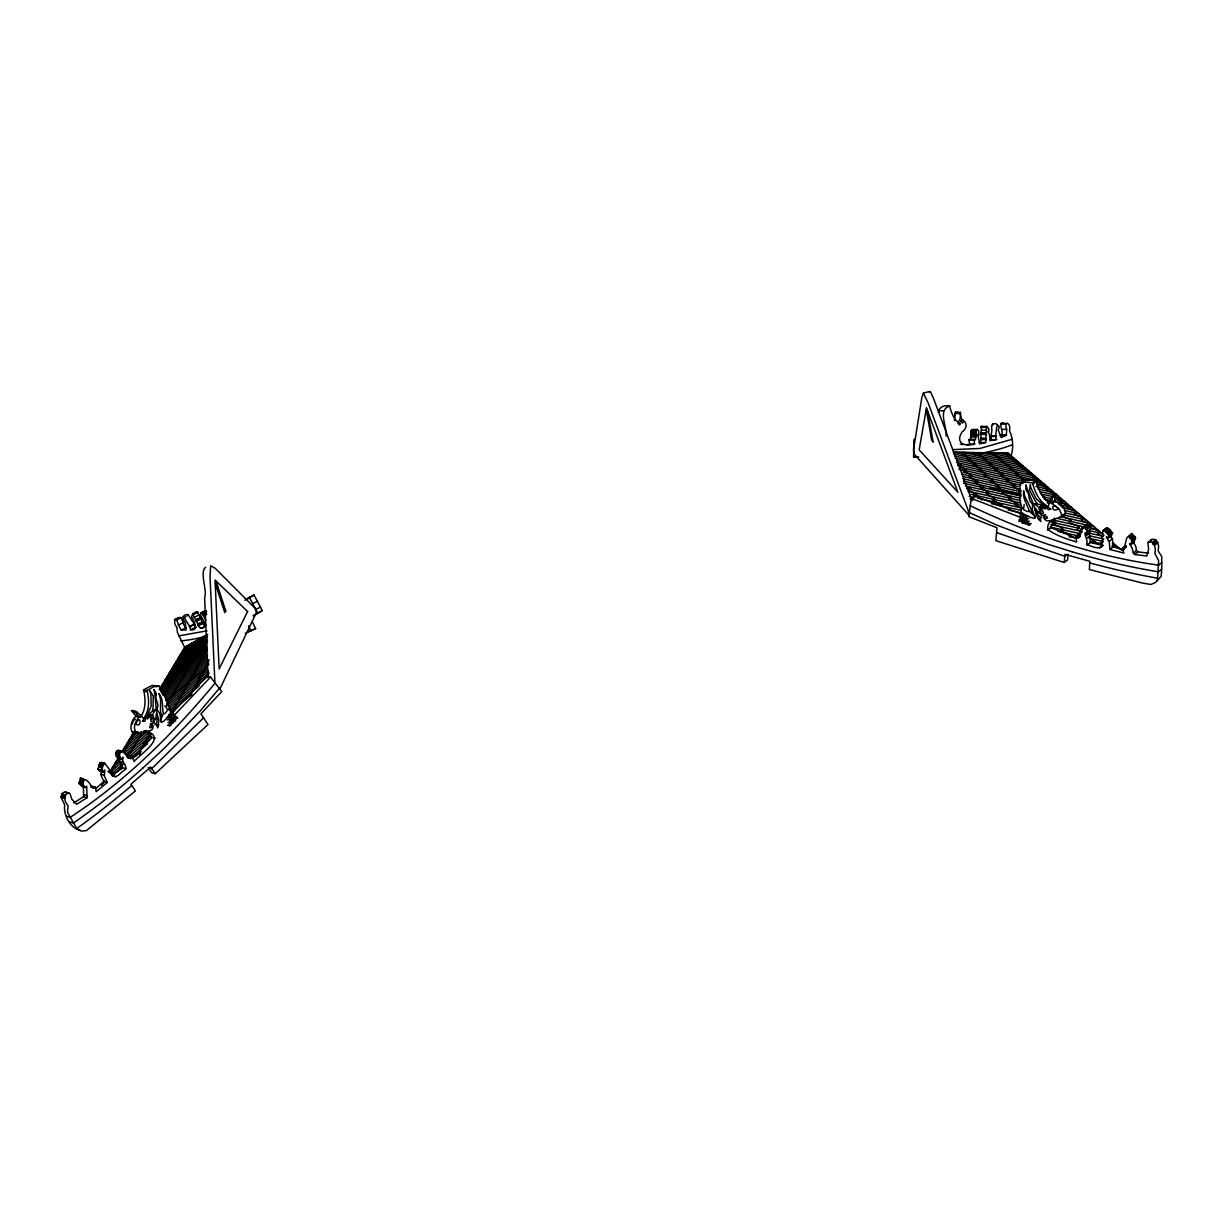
<?xml version="1.0" encoding="UTF-8"?>
<svg xmlns="http://www.w3.org/2000/svg" width="1223" height="1223" viewBox="0 0 1223 1223"><rect width="100%" height="100%" fill="white"/><g stroke="black" fill="none" stroke-linecap="round" stroke-linejoin="round"><path stroke-width="1.5" d="M917.097 456.943L913.581 456.806L913.795 439.974L915.171 438.919M160.58 721.142L160.58 720.928A44.578 39.151 -66.5 0 0 160.519 718.436L160.137 714.981A6.895 6.008 -69.1 0 0 159.204 712.596L157.706 710.456A4.602 4.005 -70.1 0 1 157.171 708.255M185.544 649.123L177.427 632.52L176.938 628.087A2.568 1.223 62.7 0 0 176.555 626.879C172.382 622.217 176.036 615.368 178.161 623.898A16.449 7.827 62.9 0 1 178.344 624.984L181.264 630.135L186.141 629.983L185.254 622.782L182.762 618.945L186.018 616.53M1102.978 545.458C1099.141 550.488 1090.962 546.069 1086.697 544.342C1088.47 540.428 1083.991 535.124 1085.244 532.724C1088.852 541.636 1094.554 519.271 1085.932 529.177C1082.386 523.887 1079.313 531.959 1080.398 534.757L1078.915 537.585L1076.24 536.087L1076.026 537.57A31.722 26.432 43.2 0 0 1076.5 540.902L1076.76 542.049C1066.823 539.068 1055.128 535.215 1047.683 529.314C1046.888 519.102 1056.458 519.454 1062.252 515.984C1070.125 512.131 1060.433 502.898 1055.174 501.231L1054.73 498.908L1056.244 494.107L1053.783 496.767L1041.232 494.092M179.338 618.41C181.646 613.747 183.557 628.377 186.355 627.903M954.414 420.62L955.484 412.212C963.479 410.301 957.976 418.862 964.718 421.614C967.943 425.604 965.146 429.854 961.798 432.239C954.383 444.591 967.699 447.006 974.578 443.49A24.445 13.453 -88.5 0 1 974.135 440.769L974.135 439.409L975.465 439.883L976.046 430.97L977.284 429.426L978.782 431.276L978.752 435.51L977.697 434.44L979.684 443.903L985.57 442.558L986.151 438.69L980.724 438.338L981.519 426.399L986.518 426.384L988.826 428.86L988.795 431.734L987.771 431.49L989.315 434.134L990.156 440.662L996.516 439.5L995.553 436.473L996.623 428.233A5.075 2.767 -88.6 0 1 996.684 427.224C999.604 422.378 990.768 422.409 991.685 427.224A5.06 2.767 -88.6 0 0 991.639 428.249C993.015 433.187 986.9 441.839 996.516 439.5M976 435.22L970.756 434.838L971.077 430.817L972.866 429.915M1021.801 514.119L975.19 496.125L971.138 499.519L968.784 516.656L996.974 527.755L995.889 540.673L1064.209 562.488L1065.004 554.355L1089.754 561.281L1089.387 569.566L1142.144 582.974L1150.782 584.487L1155.429 582.591L1157.508 580.13L1158.624 560.562L1155.276 554.187A3.577 2.996 39.3 0 1 1154.955 552.506C1156.469 547.935 1153.427 539.633 1147.862 542.523L1148.626 549.417L1146.761 555.991L1134.654 554.523L1133.262 552.842L1132.162 547.919L1129.502 543.792L1130.985 544.51L1134.256 541.85L1135.204 537.356L1131.932 540L1130.985 544.51M1044.763 517.008C1044.442 519.209 1048.891 518.888 1046.873 516.58C1040.437 513.645 1044.763 523.154 1049.884 520.417M1161.728 568.42L1161.712 556.526L1158.517 551.481A3.562 2.996 39.1 0 1 1158.196 549.815C1159.71 545.244 1156.668 536.958 1151.118 539.863L1150.69 541.315M137.664 732.057C127.314 735.313 130.754 720.225 135.631 716.449L135.661 715.455C124.96 705.014 141.042 713.269 143.06 718.283L143.748 718.237C149.879 710.196 149.023 699.709 147.173 690.536L153.624 686.715L159.128 686.21C166.756 694.542 166.083 707.444 174.736 714.828L210.539 677.083L221.776 691.591L200.924 713.804L208.002 724.536L155.245 773.7L151.698 772.737L148.579 768.09M131.824 756.12L130.937 758.612L127.421 757.679L128.323 755.202L132.726 757.327A31.018 26.921 -63 0 1 133.857 760.416L134.148 761.532C140.828 753.246 166.985 737.79 146.791 731.278C133.124 738.585 131.258 725.499 139.162 717.259L135.218 711.862L131.32 710.762M206.045 625.335L204.7 625.595L202.804 623.455L197.667 612.173L192.47 614.145L197.576 612.188M946.067 436.091C947.351 426.827 937.246 410.011 949.69 406.005C951.051 414.123 960.498 432.988 960.529 412.166M83.454 785.747L83.577 796.677L73.716 802.961M1062.252 515.984L1059.149 508.936L1051.26 502.791L1052.82 496.569L1050.358 499.229L1048.249 506.628C1039.107 501.889 1035.071 491.998 1032.35 482.81L1025.027 482.152L1020.043 484.125L1019.768 499.932L1021.755 507.759L1019.951 517.176L971.674 498.495M204.807 625.641C201.031 632.062 193.158 622.721 202.835 622.324M1026.005 484.965L1025.898 489.169A3.226 2.691 49.7 0 0 1026.372 490.668C1030.53 494.153 1027.488 500.314 1031.998 503.417A4.709 3.898 49.1 0 1 1032.579 505.68L1032.288 508.294A7.048 5.855 48.3 0 0 1032.594 510.893L1033.863 514.21A45.572 38.31 46.5 0 0 1034.979 516.519L1035.071 516.717M121.031 752.084C111.645 747.299 118.585 759.819 120.175 752.206C121.536 752.114 126.795 748.935 123.752 752.772M985.845 438.598L986.518 426.384M1002.829 422.623C997.311 424.167 1005.734 433.798 1000.124 435.877M1011.039 456.041C1013.638 448.352 1013.118 438.675 1009.755 431.383A2.629 1.422 -88.5 0 1 1009.51 430.114C1011.345 423.769 1004.098 419.504 1006.3 428.218A16.832 9.081 -88.7 0 0 1006.667 429.288L1006.361 435.281L1001.194 437.574L998.289 430.19L999.283 426.766L997.785 425.023M79.984 830.065C70.17 828.338 63.336 814.686 64.651 805.361A3.486 3.027 -58.3 0 0 64.162 803.771L61.15 797.335L61.716 794.002L64.116 792.183L70.001 793.605L71.867 799.322L76.667 804.291L87.001 797.748L86.711 786.206L85.702 787.474L82.262 786.435L79.22 783.683L80.428 778.073L83.409 779.555M183.068 616.545L185.04 619.083A4.953 2.385 62.8 0 1 185.529 619.954L189.947 626.711L190.543 629.753L195.084 627.506L194.503 624.464L190.085 617.722A4.953 2.4 62.8 0 0 189.596 616.851C188.694 613.029 182.655 614.634 183.16 617.936M187.639 614.328L187.532 615.796M1108.16 536.102L1111.478 533.488L1111.722 535.72L1108.252 538.349L1108.986 535.108L1104.415 530.583L1103.039 530.767L1101.877 538.472L1102.993 539.74L1100.715 543.501L1102.061 545.443L1099.615 548.026M1107.534 533.977C1115.452 532.586 1106.081 524.453 1104.231 530.553M82.537 785.456L82.262 786.435M1039.55 519.133L1039.779 518.124A4.8 3.959 48.1 0 1 1040.437 519.072L1040.865 521.548L1037.991 518.69M116.307 753.72C114.06 757.266 122.82 762.219 122.988 757.19C120.618 761.929 128.797 766.576 124.7 769.97C120.634 771.82 117.484 779.02 112.547 775.596L112.883 773.318L109.046 771.071L109.474 769.481L104.811 763.335L100.148 762.709L98.497 766.622L102.197 768.075L101.326 770.184L102.61 770.2L103.435 772.233L104.719 770.031L104.398 776.101L107.318 782.491L96.128 791.77L95.639 787.444L91.282 786.328L95.226 787.092M104.245 763.947L103.466 763.779L102.197 768.075M1106.54 529.085L1107.549 527.954M119.869 758.459L119.671 761.608L122.697 767.754L111.736 775.474M955.148 415.285L955.484 412.212M155.245 773.7L150.719 767.004L130.892 784.249L135.447 790.914L86.267 830.677L81.146 831.044L76.743 828.613L67.494 812.225L68.06 806.461A3.501 3.027 -58.5 0 0 67.571 804.872C63.993 801.6 63.092 792.917 69.375 793.161M1027.014 519.194L1027.06 521.334L1029.292 521.181M1068.107 554.248L1067.572 559.874L1064.209 562.488M970.986 435.22L970.45 439.867M938.393 412.441C938.53 406.938 945.073 404.752 949.69 406.005M85.702 787.474C80.825 786.16 83.026 776.101 87.307 780.886A6.589 5.733 -60.7 0 1 88.117 781.711C90.319 783.117 91.817 789.324 94.721 787.367M157.171 708.255C159.877 703.546 154.174 699.602 156.376 694.695A3.165 2.767 -70.6 0 0 156.101 693.181L154.037 689.589M101.891 770.566L97.947 769.42L98.727 767.096M1026.005 485.179L1026.082 485.424A60.584 51.641 47 0 0 1027.091 488.237C1029.842 496.966 1034.597 504.533 1035.805 513.599A7.812 6.451 48.8 0 1 1036.064 514.852L1037.211 516.779A14.814 12.337 47.9 0 0 1038.128 517.696L1038.205 517.772M974.777 444.392L969.763 444.362L969.564 443.46A24.384 13.468 -88.5 0 1 969.12 440.739L969.12 439.393L974.425 439.531M115.986 776.819L112.501 775.841M140.217 717.427C146.332 709.416 145.491 698.96 143.641 689.818L152.141 685.446L159.128 686.21M107.318 782.491L103.848 781.482L100.928 775.107L101.555 770.964M79.648 782.032L83.072 783.056M1047.53 530.094L1050.939 527.572L1054.425 518.002M100.454 769.695C99.904 773.486 99.629 768.457 98.421 769.588M148.059 714.217L148.35 713.085A22.243 19.247 -69.8 0 1 149.313 710.349L151.132 706.206L150.918 694.282A20.516 18.07 -68.9 0 0 149.848 691.224L149.665 690.812M1018.942 521.655L1019.432 519.423M971.077 431.75L976.122 431.612M158.822 724.154L157.736 727.838L156.758 725.56A4.709 4.066 -69 0 1 156.911 724.444L157.599 725.224M201.184 613.335C213.872 608.06 196.276 612.111 201.184 616.53C199.93 614.863 210.769 629.386 200.236 627.903M980.846 438.583L980.571 442.527L979.088 442.833M194.747 641.601C200.526 641.188 185.774 650.422 192.026 649.275A17.565 2.11 -42.8 0 1 191.858 649.551L189.489 652.272M971.505 430.404L976.565 430.267M82.705 784.081L79.296 782.965M149.282 733.815L151.851 737.393L155.397 738.249M158.195 723.45L158.241 723.343A14.508 12.658 -68.6 0 0 158.654 722.151L158.791 719.98A7.659 6.635 -69.8 0 1 158.44 718.772C155.306 710.38 156.131 701.727 154.572 692.891A59.254 52.696 -66.4 0 0 154.174 690.017L154.144 689.772M1122.317 548.867L1125.802 545.718L1122.317 548.867L1123.922 553.071L1109.842 549.463L1109.383 542.309L1106.249 536.882L1108.252 538.349M153.15 713.728L153.181 713.651A18.33 15.853 -69.7 0 1 153.609 712.688L154.817 710.731A2.003 1.743 -69.6 0 0 155.229 709.508L150.46 712.642A15.471 13.407 -69.2 0 0 149.68 713.697L149.68 713.697M135.998 731.92C129.393 741.505 128.782 742.453 123.447 752.023C125.602 753.414 126.458 754.698 127.406 756.808L130.937 758.612M152.371 710.15L152.432 710.013A16.251 14.263 -69 0 0 153.028 708.285L153.272 695.872L149.756 690.903M139.514 754.545L140.186 753.062L137.985 754.255L138.199 753.032L145.155 744.746L145.95 743.171L143.504 744.211L143.794 743.339L151.362 733.678M1089.326 526.853L1087.859 524.774L1085.963 525.248M219.666 689.466L256.341 612.677A4.816 1.177 76.6 0 0 256.096 611.546A3.975 0.963 76.6 0 0 255.745 610.323L255.271 609.008A17.321 4.25 76.6 0 0 254.934 608.121L215.324 568.405L210.646 565.745L210.05 577.271L214.866 681.517M1076.821 536.423L1080.184 533.855L1076.011 536.576M1065.661 513.477L1060.708 516.427M208.644 674.102L208.246 675.738M1061.365 506.918L1061.044 505.267L1058.14 503.601M118.555 758.841L118.555 757.71M134.698 731.354L134.24 732.867L135.677 731.92M974.655 497.149L975.19 496.125M1086.421 535.124L1087.186 530.43L1085.978 529.421M164.57 695.948L165.197 694.389L163.225 695.566M1129.762 536.53L1132.146 533.625M187.838 645.53C181.478 653.22 181.004 656.889 176.402 663.279M171.266 715.638L173.07 715.272L173.36 713.559M121.612 751.304L118.111 750.402L116.949 751.136M173.62 711.327C172.03 708.56 180.545 700.932 179.2 698.165C180.866 696.927 187.364 689.634 182.38 692.356C182.701 689.573 191.461 683.26 188.159 683.535M155.627 719.414L155.978 717.289A23.268 20.088 -70.6 0 1 155.933 715.975L156.498 713.422M160.503 691.255L161.237 689.512L160.458 690.001M101.616 785.579L104.597 780.61M109.413 772.584L118.279 757.847M122.086 751.488L133.918 731.813M159.158 689.803L184.734 647.212C192.531 642.824 204.379 635.914 207.36 635.578M208.781 660.374L208.17 662.545M132.65 721.524L132.604 724.123M163.301 694.97L170.119 686.149L169.416 686.5M1110.851 531.363L1112.594 532.907L1111.478 533.488M1131.657 541.82L1134.944 539.175M103.848 781.482L95.409 788.866M970.909 431.948L975.923 431.964M1045.313 514.577L1041.675 515.678L1039.03 512.391A2.996 2.492 48.1 0 1 1039.458 510.893L1040.467 510.434A3.959 3.287 48.1 0 1 1042.179 510.939L1042.715 511.306A1.712 1.422 48.1 0 1 1043.418 512.972L1041.323 513.95L1040.62 511.948M192.837 614.588L198.264 624.586M1081.499 529.009L1083.823 527.174M159.999 689.084C166.313 681.822 163.775 682.296 170.67 673.888L168.621 675.188L174.828 667.269L175.195 666.428L173.253 667.361L176.188 663.462M110.85 773.976C111.354 769.191 117.729 763.121 119.059 757.74M929.342 391.987L930.688 392.186L933.546 398.53L971.964 500.635M207.039 636.801L204.44 639.751M169.171 717.32L170.991 716.953L171.266 715.241A4.128 3.577 -69.9 0 0 171.037 714.645M143.932 731.186L141.578 733.876M127.116 756.41C133.842 748.017 136.41 741.413 141.547 733.907M1020.227 517.528A4.204 3.455 48.9 0 0 1020.303 518.17L1021.343 519.607L1023.07 519.148M151.851 737.393L132.711 758.688M133.001 721.066L135.386 719.216M215.447 682.633C173.284 733.815 125.709 781.008 70.047 817.453M166.527 704.249C173.009 697.829 169.095 699.128 173.207 693.945M219.666 687.907L200.037 711.19L168.652 743.829A262.639 251.082 -74.6 0 1 160.809 751.534L142.969 767.922M208.476 664.089L203.11 670.601L204.272 670.066M171.113 711.587C167.505 719.292 155.596 729.902 163.209 714.033A2.782 2.415 -69.8 0 1 164.998 713.544L167.857 709.844L164.876 705.656M210.539 677.083L206.916 676.426L172.336 712.81M205.77 611.087L205.204 612.142M154.862 724.979L156.926 722.059L157.278 716.189A5.595 4.861 -69.5 0 1 157.507 715.608M123.401 763.916L119.762 769.038L122.162 768.029M203.568 717.809L151.805 768.594L148.258 767.631M195.221 671.213L198.187 666.81L196.139 668.018C203.125 658.203 203.844 655.727 207.406 648.664L160.045 688.335M193.158 690.903C196.842 684.972 194.151 686.348 200.694 678.566C193.693 680.248 209.041 668.966 204.287 670.051M183.175 677.068C188.999 667.116 190.452 662.224 199.288 649.917L197.056 651.049L203.171 643.497L203.492 642.702L201.459 643.711L204.287 639.889M189.076 652.654C190.757 652.348 177.197 668.155 183.786 662.897L177.809 670.342L177.213 671.794L179.185 671.06L173.345 677.939L172.626 679.545L174.767 678.627L168.117 687.357L169.401 686.516M173.238 693.915C176.311 688.732 179.812 682.419 183.144 677.099M195.206 671.228L191.568 676.013L193.876 674.897L193.433 676.029L186.981 684.024L188.113 683.55M193.142 690.919L189.137 695.933L190.192 695.719M1086.666 532.005L1090.075 529.605M1158.594 565.164L1161.819 562.427M185.407 646.845L184.52 647.579L207.696 634.355M182.426 651.064L191.751 643.237M180.301 654.595L198.172 639.598M178.161 658.173L204.684 635.899M175.99 661.781L206.763 635.96M173.788 665.434L207.482 637.168M171.572 669.134L207.253 639.216M169.324 672.879L207.574 640.806M167.047 676.671L207.161 643.038M164.738 680.523L206.718 645.347M162.399 684.406L206.901 647.12M161.298 689.252L207.314 650.743M160.84 691.652L205.831 653.999M161.512 693.12L207.589 654.58M162.537 694.328L207.329 656.858M164.601 694.695L207.161 659.105M164.738 696.682L208.934 659.747M131.778 785.548L119.288 795.928A1099.416 885.024 26.9 0 1 77.08 828.277M166.221 697.599L208.384 662.377M165.717 700.198L208.995 664.058M167.108 701.1L206.916 667.865M168.147 702.461L207.344 669.761M132.13 734.778L135.356 732.088M166.542 706.084L208.583 670.999M129.378 739.365L138.184 732.027M169.187 706.175L209.057 672.925M126.581 744.027L141.578 731.522M168.468 709.095L208.216 675.983M123.752 748.736L145.782 730.376M169.37 710.716L199.013 686.027M124.058 750.861L147.723 731.14M171.205 711.587L192.072 694.221M124.517 752.909L148.472 732.959M115.008 763.274L120.313 758.856M125.312 754.698L149.619 734.473M112.027 768.258L120.053 761.562M126.642 756.089L150.567 736.185M109.642 772.768L121.337 763.03M130.693 755.264L151.27 738.142M111.171 774.052L123.538 763.779M132.879 756.013L147.616 743.767M102.778 783.637L104.674 782.063M113.449 774.771L121.26 768.273M135.31 756.609L141.149 751.748M1152.907 543.807L1156.148 541.132M1153.106 544.113L1156.347 541.437M1154.237 544.785L1157.478 542.095M1154.558 545.244L1157.799 542.553M1152.494 542.401L1155.735 539.725M1152.785 542.829L1156.041 540.153M122.055 759.789L119.212 756.211L119.793 754.652M1147.862 542.523L1151.776 539.358M1134.654 554.523L1137.925 551.848L1148.55 553.178M1133.262 552.842C1139.026 551.038 1135.265 544.709 1132.895 541.743M1122.515 548.363L1123.983 548.806L1126.184 547.033M1130.786 544.525L1134.256 541.85M1131.932 540L1135.066 536.866L1132.605 534.848M1132.33 540.627L1135.617 537.982M1123.066 548.393L1125.267 546.62M1132.315 541.009L1135.601 538.365M1123.983 548.806L1126.169 540.291A6.742 5.641 41.3 0 1 1126.475 539.16C1128.508 532.769 1129.96 541.82 1133.629 535.475M1130.342 538.105L1131.183 539.297L1134.562 536.668M1131.275 539.312L1134.883 536.698M1128.646 535.995L1131.932 533.366M1129.563 537.845L1132.85 535.2M257.549 601.227L252.855 603.551M1109.842 549.463L1113.144 546.834L1112.441 538.823L1109.765 535.338M1109.123 541.453L1112.441 538.823M1100.715 543.501L1102.932 541.758M1109.276 535.521L1112.594 532.907M1108.971 536.117L1112.624 533.152M1106.387 532.219L1109.704 529.62M1106.693 532.724L1109.949 530.079M1107.35 533.045L1110.667 530.446M1103.819 531.088L1107.748 528M1087.018 545.137L1090.366 542.538L1102.886 545.397M1105.76 531.99L1109.078 529.391M1106.204 532.081L1109.521 529.483M1103.039 530.767L1106.372 528.183M1103.024 531.011L1106.341 528.428M1064.514 514.562L1062.925 514.776M1086.743 538.151L1090.09 535.567L1088.455 532.754M1067.037 554.554L1064.805 556.282L996.562 532.586M1086.146 534.91L1089.494 532.326L1088.974 530.599M1086.743 529.483L1090.106 526.914M1078.182 537.967L1080.429 536.255M260.667 606.944L255.852 609.39L249.339 597.313L244.768 600.218M1081.071 530.109L1083.318 528.397M1080.016 532.968L1082.263 531.256M1085.81 528.489L1089.173 525.921M1076.24 536.087L1079.603 533.503M1080.031 533.289L1082.263 531.577M1081.529 528.107L1086.207 524.591M1083.058 527.144L1086.421 524.591M1082.248 528L1085.611 525.431M1081.132 529.116L1084.495 526.563M1080.903 529.651L1087.553 524.759M1084.495 527.342L1087.721 524.713M1051.749 503.708L1055.174 501.231M1051.26 502.791L1054.685 500.329M1051.23 497.562L1056.244 494.107M1033.129 483.865L1036.584 481.465L1035.82 480.41L1026.449 480.165L1021.205 483.33M1032.35 482.81L1035.82 480.41M104.811 763.335L100.148 762.709M1025.027 514.914L1023.299 515.372L1022.26 513.935A4.219 3.47 49 0 1 1022.168 513.293M1023.315 516.396L1021.587 516.84L1020.548 515.403M1025.898 517.008L1024.155 517.467L1023.116 516.03A4.219 3.47 48.8 0 1 1023.04 515.372M1024.155 517.574L1024.155 517.467A4.219 3.47 48.7 0 0 1024.247 518.216L1022.749 518.98L1021.465 517.467A4.204 3.47 48.9 0 1 1021.388 516.825M1028.268 516.244L1026.525 516.702L1025.486 515.265A4.219 3.486 48.7 0 1 1025.394 514.623M1022.275 521.059L1020.303 521.38L1019.432 519.576M1024.92 521.319L1022.948 521.64L1022.031 519.683M1026.036 520.371L1024.064 520.692L1023.192 518.888M1028.818 518.445L1027.075 518.904L1026.036 517.467A4.219 3.486 48.6 0 1 1025.944 516.825M1024.079 521.931A4.204 3.47 48.6 0 0 1024.155 522.588L1022.459 523.368L1021.343 521.288M1028.176 522.542L1026.433 523.001L1025.394 521.564A4.219 3.47 48.5 0 1 1025.317 520.922M1026.938 523.566L1025.44 524.086L1024.232 522.878M1031.203 523.536L1029.46 523.979L1028.405 522.542A4.219 3.47 48.3 0 1 1028.329 521.9M1030.087 524.881L1028.36 525.324L1027.305 523.887A4.219 3.47 48.3 0 1 1027.228 523.245M190.666 695.383L191.537 694.985M253.375 615.933L262.288 610.583L254.032 595.005L246.817 599.576M1040.009 507.53L1040.987 508.997A1.636 1.361 48.3 0 0 1041.675 508.692C1039.917 502.332 1035.881 511.902 1042.76 510.159M971.077 430.817L976.367 430.664M1156.759 581.001L1161.162 576.339L1161.712 569.077L1158.487 571.829A947.321 791.373 -59.5 0 1 1072.112 551.772M147.127 719.017L147.326 718.895A7.72 6.757 -68.8 0 0 148.457 718.008C154.098 712.107 142.724 714.981 147.662 717.274A2.171 1.896 -68.8 0 0 148.365 716.678L147.952 715.027M253.176 615.597L262.288 610.583M149.634 734.473L144.176 730.651M923.441 392.996L921.882 397.307L913.55 449.544A17.657 2.905 76.8 0 0 913.688 450.507L914.162 453.183A4.907 0.795 76.9 0 0 914.452 454.329L968.952 515.25A5.656 1.055 76.4 0 0 968.876 514.379A4.617 0.856 76.4 0 0 968.662 513.033L968.448 511.887A18.513 3.409 76.4 0 0 968.02 509.93L928.364 403.483L923.441 392.996L929.893 391.452M148.702 730.911C155.443 730.911 153.349 720.378 149.649 726.691C149.481 729.275 153.043 727.089 151.805 725.698M245.227 633.392L255.607 628.591L252.335 621.773M198.248 624.326L202.819 622.079M197.973 625.121L202.529 622.874M198.233 625.717L202.804 623.455M195.925 620.122L200.496 617.875M196.093 620.382L200.664 618.135M200.786 618.746L195.986 621.192L200.541 619.021M181.218 630.105L185.789 627.903M189.168 626.528L194.258 624.082M249.339 597.313L254.032 595.005M189.947 626.711L194.503 624.464M201.092 613.304L205.678 611.072M178.375 625.075L182.915 622.859M194.212 617.279L198.799 615.047M205.342 612.264L201.627 613.365L206.274 611.225M201.994 613.732L206.595 611.485M202.376 613.87L205.663 612.968M202.605 614.466L205.968 613.197M205.8 620.275L203.186 615.123L206.244 613.625M206.305 613.961L203.247 615.459L206.397 614.114M195.604 619.801L200.297 617.676M203.737 616.04L206.702 614.359M193.188 614.588L197.759 612.356M200.71 613.075L205.433 610.827M123.263 751.549L118.111 750.402M174.553 619.602L179.093 617.401M174.553 619.893L179.093 617.691M176.173 619.618L180.714 617.416M176.601 620.03L181.142 617.829M1026.464 519.546L1024.324 518.506M248.391 631.649L255.607 628.591M991.532 439.485L990.095 440.02M1112.869 546.834L1114.933 546.773M1011.849 439.363L979.975 448.459L952.488 449.651M172.779 717.932L174.583 717.549L174.874 715.852A4.128 3.562 -70.1 0 0 174.644 715.256M1043.112 505.542L1043.525 507.239A2.217 1.85 48.2 0 0 1044.411 507.484C1047.607 503.157 1036.431 505.649 1044.075 508.493A7.888 6.589 48.2 0 0 1045.451 508.814L1045.772 508.844M150.429 718.864C157.507 717.397 149.451 710.762 150.75 717.106A1.59 1.391 -69 0 0 151.53 717.075L151.744 715.363M1084.694 526.486L1085.305 525.416M207.069 630.808L178.833 635.914M170.624 720.301L172.596 719.705L172.489 717.626M196.414 627.384L195.084 627.506M966.812 444.637L969.763 444.362M190.543 629.753C200.419 631.664 192.485 618.395 192.332 618.119C189.061 615.811 198.126 609.176 196.613 613.365M169.171 719.72L170.975 719.353L171.266 717.641A4.128 3.577 -69.8 0 0 171.037 717.045L171.037 717.045M938.561 410.79L943.621 410.745M954.796 413.527L959.841 413.481M1001.163 423.403L1006.147 423.387M1000.934 423.999L1005.918 423.968M980.907 426.949L986.288 426.98M980.922 427.148L987.496 427.194M972.193 429.518L977.345 429.441M1001.713 429.38L1006.682 429.38M971.566 429.762L977.085 429.839M981.243 430.068L986.242 430.068M971.031 430.97L976.046 430.97M970.848 432.483L975.862 432.483M970.955 432.82L975.954 432.988M981.121 433.003L986.12 433.003M970.756 433.355L975.755 433.569M980.953 433.446L985.952 433.462M980.907 433.752L985.921 433.768M970.863 434.104L975.878 434.119M970.649 434.578L975.664 434.593M981.106 434.364L986.487 434.501M970.665 435.587L975.679 435.587M990.844 435.847L995.843 435.862M970.68 435.847L975.694 435.862M990.599 435.984L996.256 435.938M990.554 436.458L995.553 436.473M970.955 436.993L975.969 437.008M980.724 438.338L985.738 438.354M981.427 438.919L986.426 438.935M981.457 439.577L986.457 439.592M969.044 439.883L974.058 439.913M980.571 442.527L985.57 442.558M913.581 456.806L918.641 456.867M1029.093 472.842C1025.684 469.418 1022.076 468.027 1019.63 465.061M1104.079 535.246L1008.18 453.198L954.704 452.25L1025.822 468.302M998.197 486.632L999.084 486.418L997.28 484.721L990.11 481.021L992.969 480.777L991.532 479.126L984.867 476.267L984.194 475.09L986.976 475.212L985.891 473.729L978.385 469.984L980.372 469.861M953.221 452.311L1008.471 453.458L1007.278 453.183M1042.898 496.66L1043.723 496.446L1041.797 494.719M1114.963 546.773L1116.049 546.528L1112.395 543.746M153.257 719.476L153.532 721.524L151.148 721.601A1.666 1.452 -68.8 0 1 151.025 719.843L151.331 719.292A3.883 3.363 -68.8 0 1 152.676 718.084L153.808 718.039A2.935 2.553 -68.8 0 1 154.908 719.155L154.022 723.16L150.154 723.817M1035.285 478.178C1037.44 477.704 1032.716 475.472 1031.631 475.38M999.803 505.665L1002.356 505.42L992.877 500.1C999.405 498.48 989.101 496.844 986.533 493.389C993.947 492.9 981.427 489.689 980.357 487.396L983.659 487.289L975.205 482.657L974.639 481.77L977.789 481.633L969.747 477.123L969.151 475.946L971.933 476.068L970.665 474.478L964.06 471.635L963.372 470.427L966.185 470.565L965.299 469.143L957.854 465.413M1089.678 525.676C1087.216 528.061 1097.52 529.177 1099.202 531.867C1095.059 533.61 1098.407 534.726 1103.161 536.286M134.836 711.557L136.747 711.71M958.129 465.046L960.957 464.832L956.89 462.477M1049.013 502.363L1049.976 502.454M963.923 483.299L965.436 483.207L963.862 481.602M969.304 489.139L968.05 489.231L969.396 490.851L977.253 495.009L973.936 495.269L975.006 496.783M998.931 458.487L997.937 458.487L998.442 459.344A18.009 2.828 15.7 0 0 998.671 459.527L1001.836 461.01M169.676 723.145L171.48 722.762L171.77 721.05A4.128 3.562 -69.6 0 0 171.541 720.454M171.296 723.481L173.1 723.099L173.391 721.387A4.128 3.562 -69.7 0 0 173.162 720.79M167.352 725.331L169.156 724.949L169.447 723.236A4.128 3.577 -69.3 0 0 169.217 722.64M169.003 726.003L170.807 725.636L171.098 723.924A4.128 3.562 -69.4 0 0 170.868 723.328M980.403 469.861L981.457 469.831L980.494 468.547L972.988 464.801L975.847 464.541L974.976 463.334L967.485 459.695L970.313 459.435L969.747 458.365L962.088 454.253L963.388 454.207M167.169 719.873L168.973 719.491L169.263 717.779A4.128 3.577 -69.7 0 0 169.034 717.182M172.091 720.637L174.063 720.041L173.987 717.932M173.528 721.708L175.5 721.111L175.455 719.155M167.994 722.457L169.982 721.86L169.936 719.904M171.373 717.84L173.177 717.458L173.467 715.761A4.128 3.562 -70 0 0 173.238 715.165M166.634 717.718L168.453 717.335L168.743 715.623A4.128 3.577 -69.8 0 0 168.514 715.027M174.415 719.231L176.372 718.635L176.265 716.556M168.988 715.134L170.792 714.752L171.082 713.04A4.128 3.577 -70 0 0 170.853 712.443M1048.967 502.363L1047.316 502.393L1047.836 503.157M1089.724 525.676C1095.441 524.377 1078.548 521.288 1081.942 519.072C1087.476 517.864 1073.198 515.54 1074.054 512.682C1080.016 511.963 1067.113 508.89 1066.288 506.658C1073.901 506.368 1060.754 503.264 1059.485 500.803L1062.39 500.62L1055.021 496.828M963.464 454.222L964.794 454.253L962.746 452.388M1035.254 478.178L1033.42 478.468L1042.302 483.146L1039.703 483.406L1040.681 484.782L1048.753 488.68L1046.017 489.001L1046.995 490.27L1055.311 494.26L1052.85 494.749L1053.737 495.988M1042.715 496.645L1049.441 498.128M998.167 486.632L995.981 486.555L1004.373 491.08L1005.016 492.273L1001.973 492.257L1002.432 493.007L1011.375 498.036L1008.883 498.113L1008.868 498.999L1018.086 504.228L1015.166 505.114L1022.107 508.432M969.335 489.139L971.093 488.986L965.467 485.821M1020.701 491.692L1018.683 491.661L1020.746 493.511M1070.003 536.79C1074.283 534.772 1053.752 529.865 1063.536 529.62L1060.555 527.021L1054.18 524.377L1052.988 523.169L1056.122 522.787L1051.841 519.76M998.962 458.503L1000.75 458.594L996.302 456.072M963.158 444.606L960.223 444.132M1028.94 472.827L1027.045 472.659L1031.601 475.38M1158.716 565.179C1092.949 556.144 1029.934 533.84 970.053 505.711M1123.952 549.891L1113.144 546.834M143.641 689.818L147.173 690.536M143.427 691.071L146.974 691.805M1069.101 536.576L1077.066 538.349M1090.289 541.285L1102.504 544.006M1111.845 546.085L1118.464 547.552M963.418 481.067L1020.227 493.802M1044.213 499.183L1049.609 500.39M1054.623 501.522L1068.214 504.564M1021.067 494.474L990.248 487.809L992.923 489.307L1020.716 495.529M963.969 483.314L1021.129 496.125M1047.408 502.011L1049.517 502.485M1059.622 504.747L1071.547 507.423M966.919 486.265L1020.578 498.281M1062.909 507.774L1075.17 510.511M966.782 488.573L1020.762 500.65M1064.316 510.404L1078.839 513.66M968.249 491.264L1020.471 502.943M1065.707 513.064L1082.538 516.825M971.215 494.321L1021.48 505.558M1064.514 515.189L1086.314 520.05M969.212 496.309L973.6 497.287M978.14 498.296L977.483 498.082M979.592 498.617L1022.52 508.218M1060.479 516.702L1090.136 523.322M970.129 498.969L973.325 499.687M991.624 503.769L1020.808 510.281M1057.849 518.552L1094.004 526.624M1008.226 509.976L1020.976 512.819M1053.141 520.004L1083.685 526.823M1090.901 528.428L1097.948 530.002M1051.459 522.145L1079.236 528.351M1089.662 530.675L1101.923 533.411M1050.695 524.545L1081.331 531.378M1089.173 533.121L1102.978 536.194M1050.205 527.037L1080.796 533.855M1089.815 535.873L1103.895 539.007M1058.017 531.424L1077.845 535.842M1088.929 538.212L1103.406 541.529M972.682 452.571L1019.89 463.227M963.755 452.403L1022.841 465.749M953.497 453.886L1028.833 470.886M954.735 456.087L1031.891 473.484M955.163 458.151L1034.979 476.144M956.569 460.444L1038.113 478.82M957.196 462.6L1041.293 481.541M958.175 464.862L1028.803 480.746M1036.003 482.366L1044.503 484.277M959.994 467.339L1023.88 481.709M1036.6 484.568L1047.759 487.075M958.817 469.158L1022.397 483.452M1035.85 486.479L1051.061 489.888M962.929 472.2L1020.609 485.164M1037.96 489.047L1054.394 492.747M961.935 474.127L1018.285 486.769M1039.657 491.57L1057.788 495.651M963.51 476.649L1020.15 489.368M1055.525 497.302L1061.212 498.571M962.822 478.697L1020.517 491.646M1056.03 499.611L1064.698 501.552M998.809 453.03L1011.268 455.858M990.217 452.877L1014.112 458.289M981.519 452.724L1016.986 460.735M974.976 454.941L975.923 455.155M135.661 715.455L139.177 716.25M135.631 716.449L139.162 717.259M131.732 731.69L135.249 732.546M1090.06 563.039L1105.745 567.075A1166.283 922.432 -57.7 0 0 1157.661 578.25M117.912 750.479L121.398 751.396M118.478 750.8L121.979 751.717M128.323 755.202L132.283 756.456M127.956 755.753L131.457 756.67M116.017 752.848L119.502 753.765M115.619 754.117L119.12 755.05M1007.92 455.109L1011.742 456.913A5.84 0.902 15.6 0 1 1011.711 457.28L1009.464 457.845L1017.551 461.881L1015.044 462.416L1019.462 465.015M116.919 756.441L120.374 757.19M119.671 761.608L123.171 762.556M1007.828 455.078L1003.945 453.121M122.697 767.754L126.183 768.717M101.341 762.372L104.949 763.534M99.996 762.831L103.466 763.779M99.43 764.62L102.9 765.583M99.063 764.879L102.533 765.858M98.956 765.094L102.426 766.057M98.956 765.583L102.38 766.622M98.467 766.225L101.937 767.203M205.709 567.243C199.12 571.645 207.65 591.122 204.623 597.588L208.048 676.288M97.871 769.206L101.326 770.184M97.947 769.42L101.402 770.398M99.965 771.254L103.588 772.187M996.256 456.057L992.495 453.978L994.635 453.504A5.947 0.917 15.6 0 0 994.941 453.229A5.87 0.917 15.6 0 0 994.849 453.076L994.849 453.076M100.76 774.251L104.23 775.244M1035.01 507.851L1036.676 509.93A23.741 19.522 49.3 0 1 1037.242 511.153L1038.526 512.941M80.428 778.073L83.852 779.097M80.458 780.075L83.883 781.084M79.862 780.641L83.302 781.665M79.281 782.261L82.721 783.286M79.205 782.475L82.644 783.5M90.64 787.077L94.079 788.116M79.22 783.683L82.644 784.707M79.419 784.004L83.821 785.456M82.445 786.358L85.885 787.398M1066.181 517.971C1079.389 522.175 1060.953 520.402 1074.665 524.805C1086.421 528.688 1070.431 527.862 1081.392 531.286M1076.301 538.303L1050.939 527.572M1072.112 551.787L1049.059 544.617A270.161 247.321 57.7 0 1 1038.709 541.009L996.516 524.988L968.876 512.376M1044.381 499.106L1045.757 499.534M1090.412 538.64L1095.518 541.957L1092.292 542.248L1093.27 543.394M84.066 794.614L87.49 795.669M83.577 796.677L87.001 797.748M1002.05 461.071C1000.292 461.591 1017.383 470.228 1009.464 468.699L1017.46 472.995L1018.27 474.142L1015.671 474.02L1016.925 475.518L1023.452 478.269L1024.415 479.538L1021.541 479.783L1023.834 481.434M65.155 791.938L68.564 793.008M61.716 794.002L65.109 795.072M61.639 794.491L65.033 795.562M61.991 795.378L65.385 796.463M61.945 795.73L65.354 796.815M61.226 796.8L64.636 797.885M61.15 797.335L64.544 798.42M1045.818 499.55L1050.419 502.256M982.069 456.576L985.845 458.9L983.552 459.634L991.715 463.96L988.903 464.602L997.372 469.082L994.635 469.754L1003.212 474.356L1000.445 474.585L1001.331 475.946L1009.174 479.798L1006.269 480.073L1007.171 481.342L1015.243 485.271L1012.598 485.714L1013.378 486.922L1021.236 490.851M1066.135 517.956L1061.732 515.479M981.519 456.424C974.685 454.268 981.152 454.467 979.424 452.755M66.73 816.245L70.139 817.377M69.925 821.932L73.334 823.094A905.784 764.574 27.2 0 0 142.969 767.906M1041.797 517.711L1038.648 515.938L1035.606 510.725A5.718 4.724 48.6 0 0 1035.132 510.297M1021.557 512.62C1028.1 517.039 1043.479 523.322 1029.491 511.367A2.843 2.354 48.8 0 0 1027.733 511.718L1023.544 509.594L1024.155 504.457M119.594 750.57L120.924 751.579M980.601 499.106L982.161 499.932M107.853 771.392L109.397 772.34M1041.002 505.084L1041.094 505.145A15.792 13.056 48.3 0 0 1039.84 504.457L1034.261 503.708A2.049 1.697 48.8 0 0 1035.193 504.656L1037.135 505.909A18.712 15.425 48.6 0 1 1037.96 506.597L1038.021 506.658M206.916 676.426L207.895 677.083M133.231 710.93L134.82 711.969M65.966 792.091L67.051 793.161M1049.946 503.188C1042.684 498.158 1038.067 490.087 1036.584 481.465M91.771 786.068L92.489 787.49M1112.685 542.615L1121.46 550.121M1037.028 503.035L1036.905 502.928A16.587 13.912 48.6 0 1 1035.591 501.629L1029.583 490.362L1030.378 484.614A20.959 17.642 48.5 0 0 1030.882 487.885L1036.263 498.877L1039.764 501.873A22.702 18.727 48.7 0 1 1041.858 503.937L1042.638 504.854M155.581 685.507L156.88 686.699M176.326 716.678L177.763 718.268M1136.534 550.167L1137.925 551.848M1134.057 541.881L1133.553 541.086M992.403 423.999L992.801 425.038M981.519 426.399L982.635 427.5M101.815 763.595L101.478 762.571M128.767 755.524L129.225 756.395M255.897 609.482L257.625 612.922M248.529 625.824L250.975 630.946M1090.366 542.538L1090.09 535.567M1031.784 512.498C1030.546 504.64 1024.293 499.122 1023.636 490.82C1022.566 498.862 1027.106 503.8 1029.109 510.71M1125.603 546.207L1125.848 547.354M163.27 713.284C161.757 706.374 163.882 700.091 158.959 693.609C162.369 701.1 158.868 708.698 161.635 716.036M204.868 636.419A563.329 264.504 70.9 0 1 180.912 640.867M1012.262 444.82A577.271 306.973 81.9 0 1 980.831 453.213M142.571 721.31L144.941 721.157L145.751 718.054A6.956 6.054 -68.7 0 1 146.164 717.289L145.124 717.718A5.32 4.632 -68.4 0 0 144.131 718.436L142.571 721.31M225.766 610.95L224.787 612.631L215.462 584.044L216.181 581.506L225.766 610.95M933.088 441.931L931.651 440.127L926.346 409.797L927.737 411.876L933.088 441.931M1058.185 508.615C1051.061 514.501 1050.771 500.085 1058.185 508.615M960.942 421.079C963.189 427.026 965.192 416.753 960.942 421.079M135.57 723.68C141.44 729.657 141.73 712.505 135.57 723.68M926.453 407.993L919.176 449.865L957.854 492.227L926.453 407.993M168.514 699.159L198.157 673.751L168.514 699.159M960.361 423.647L959.352 424.977L958.144 423.433A5.779 3.256 -88.7 0 0 957.777 423.204L958.297 422.806A4.403 2.477 -88.7 0 1 958.893 422.638L960.361 423.647M247.581 611.531L219.146 668.981L215.049 580.023L247.581 611.531M1006.361 435.281L1001.347 435.327L1006.361 435.281M1050.771 509.074L1048.34 509.746L1046.414 507.346A7.093 5.901 48 0 0 1045.711 506.826L1046.812 506.75A5.427 4.525 47.8 0 1 1048.004 506.979L1050.771 509.074M120.282 752.084L116.781 751.167L120.175 752.206"/></g></svg>
